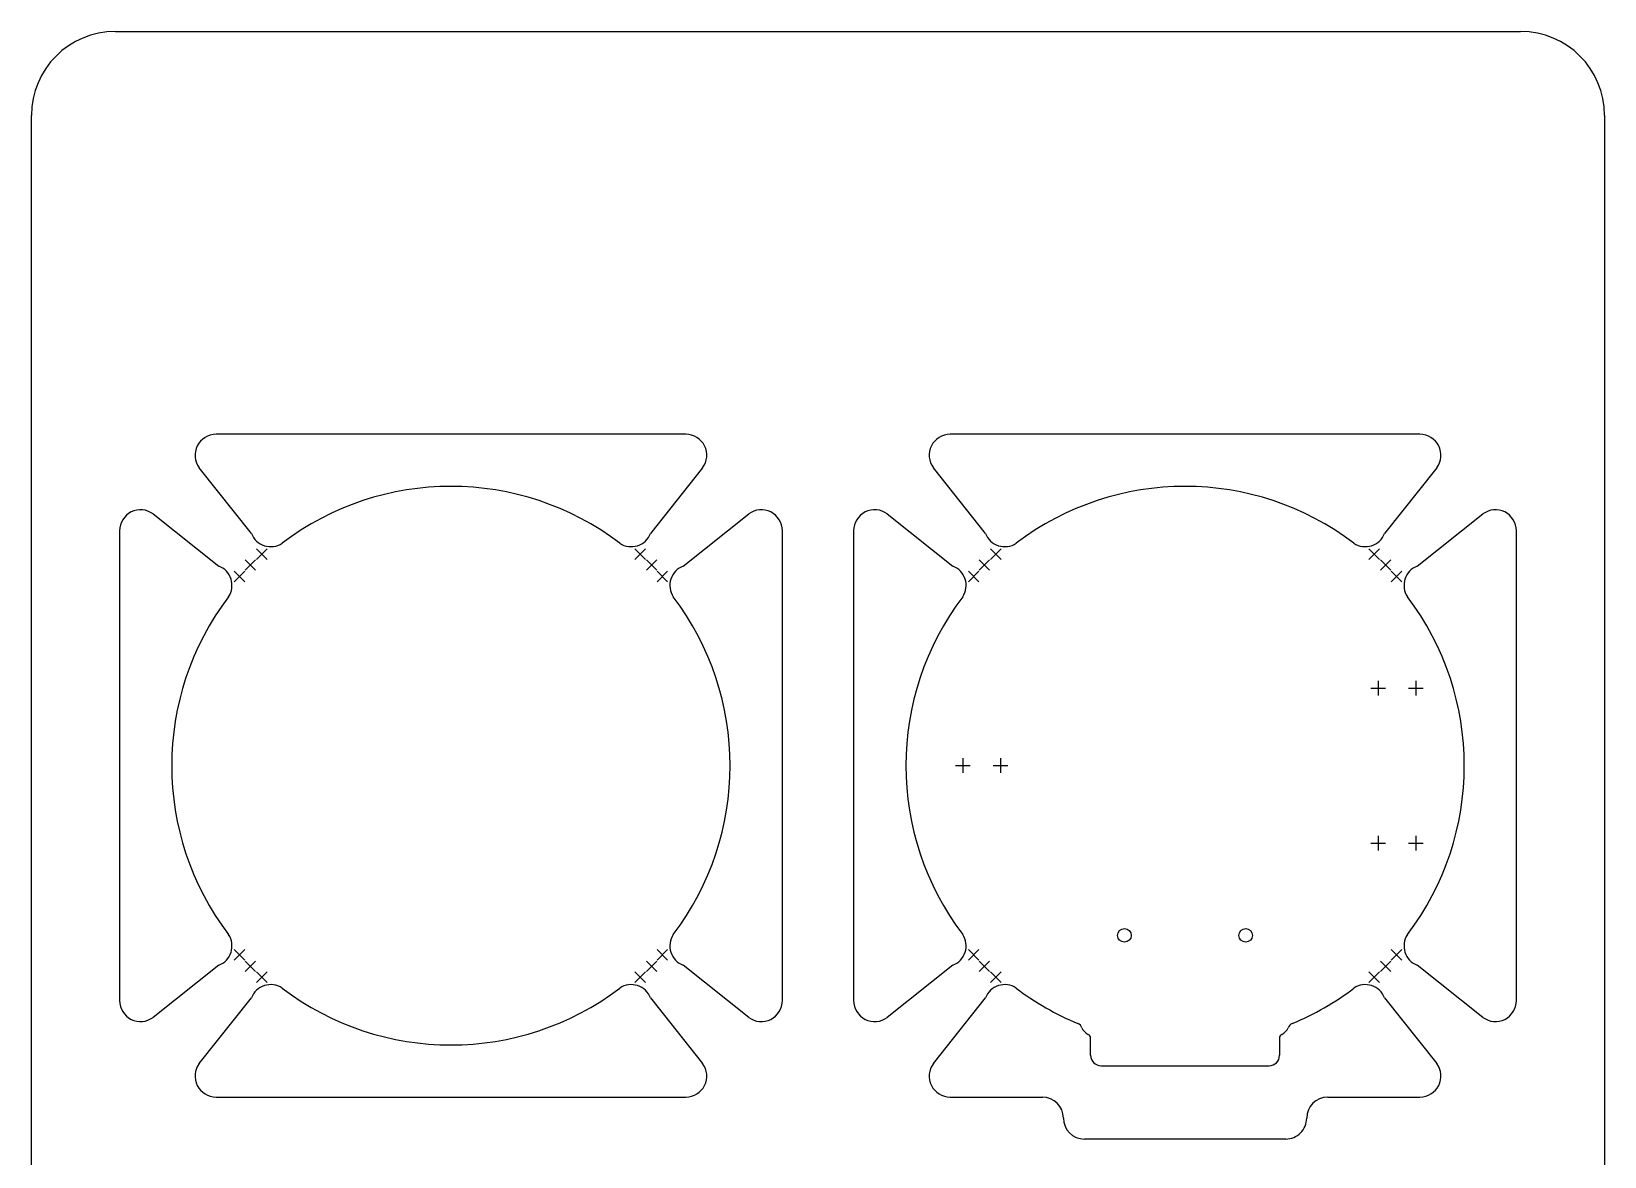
# Model space of a CAD drawing. Extents: x 29.3 to 105, y -113.4 to -30.
# Drawn here: x 30 to 105, y -83.6 to -30 of the extents above; entities that cross this region are included whole.
import ezdxf

# ---------------------------------------------------------------- set-up
doc = ezdxf.new("R2010")
doc.units = 0
doc.layers.add('BLACK', color=7, linetype='CONTINUOUS')

msp = doc.modelspace()

# ---------------------------------------------------------------- linework, layer by layer
at = {"layer": 'BLACK', "linetype": 'CONTINUOUS'}
for p, q in [((34, -30), (101, -30)), ((30, -96), (30, -34)), ((105, -34), (105, -96)), ((61.200002, -49.200001), (38.8, -49.2)), ((96.200002, -49.200001), (73.8, -49.2)), ((40.484977, -53.929338), (38, -50.8)), ((62.000002, -50.800001), (59.515025, -53.929339)), ((75.484977, -53.929338), (73, -50.8)), ((97.000002, -50.800001), (94.515025, -53.929339)), ((35.800001, -52.999998), (38.929339, -55.484975)), ((61.070662, -55.484977), (64.2, -53)), ((70.800001, -52.999998), (73.929339, -55.484975)), ((96.070662, -55.484977), (99.2, -53)), ((34.200001, -53.799998), (34.2, -76.2)), ((65.799999, -76.200002), (65.8, -53.8)), ((69.200001, -53.799998), (69.2, -76.2)), ((100.799999, -76.200002), (100.8, -53.8)), ((40.729949, -54.669289), (41.229949, -55.169289)), ((41.229949, -54.669289), (40.729949, -55.169289)), ((58.770051, -54.669289), (59.270051, -55.169289)), ((59.270051, -54.669289), (58.770051, -55.169289)), ((75.729949, -54.669289), (76.229949, -55.169289)), ((76.229949, -54.669289), (75.729949, -55.169289)), ((93.770051, -54.669289), (94.270051, -55.169289)), ((94.270051, -54.669289), (93.770051, -55.169289)), ((40.181942, -55.181942), (40.681942, -55.681942)), ((40.681942, -55.181942), (40.181942, -55.681942)), ((59.318058, -55.181942), (59.818058, -55.681942)), ((59.818058, -55.181942), (59.318058, -55.681942)), ((75.181942, -55.181942), (75.681942, -55.681942)), ((75.681942, -55.181942), (75.181942, -55.681942)), ((94.318058, -55.181942), (94.818058, -55.681942)), ((94.818058, -55.181942), (94.318058, -55.681942)), ((39.669289, -55.729949), (40.169289, -56.229949)), ((40.169289, -55.729949), (39.669289, -56.229949)), ((59.830711, -55.729949), (60.330711, -56.229949)), ((60.330711, -55.729949), (59.830711, -56.229949)), ((74.669289, -55.729949), (75.169289, -56.229949)), ((75.169289, -55.729949), (74.669289, -56.229949)), ((94.830711, -55.729949), (95.330711, -56.229949)), ((95.330711, -55.729949), (94.830711, -56.229949)), ((93.85, -61.3), (94.55, -61.3)), ((94.2, -60.95), (94.2, -61.65)), ((95.65, -61.3), (96.35, -61.3)), ((96, -60.95), (96, -61.65)), ((74.05, -65), (74.75, -65)), ((74.4, -64.65), (74.4, -65.35)), ((75.85, -65), (76.55, -65)), ((76.2, -64.65), (76.2, -65.35)), ((93.85, -68.7), (94.55, -68.7)), ((94.2, -68.35), (94.2, -69.05)), ((95.65, -68.7), (96.35, -68.7)), ((96, -68.35), (96, -69.05)), ((39.669289, -73.770051), (40.169289, -74.270051)), ((40.169289, -73.770051), (39.669289, -74.270051)), ((59.830711, -73.770051), (60.330711, -74.270051)), ((60.330711, -73.770051), (59.830711, -74.270051)), ((74.669289, -73.770051), (75.169289, -74.270051)), ((75.169289, -73.770051), (74.669289, -74.270051)), ((94.830711, -73.770051), (95.330711, -74.270051)), ((95.330711, -73.770051), (94.830711, -74.270051)), ((38.929338, -74.515023), (35.8, -77)), ((40.181942, -74.318058), (40.681942, -74.818058)), ((40.681942, -74.318058), (40.181942, -74.818058)), ((40.729949, -74.830711), (41.229949, -75.330711)), ((41.229949, -74.830711), (40.729949, -75.330711)), ((58.770051, -74.830711), (59.270051, -75.330711)), ((59.270051, -74.830711), (58.770051, -75.330711)), ((59.318058, -74.318058), (59.818058, -74.818058)), ((59.818058, -74.318058), (59.318058, -74.818058)), ((64.199999, -77.000002), (61.070661, -74.515025)), ((73.929338, -74.515023), (70.8, -77)), ((75.181942, -74.318058), (75.681942, -74.818058)), ((75.681942, -74.318058), (75.181942, -74.818058)), ((75.729949, -74.830711), (76.229949, -75.330711)), ((76.229949, -74.830711), (75.729949, -75.330711)), ((93.770051, -74.830711), (94.270051, -75.330711)), ((94.270051, -74.830711), (93.770051, -75.330711)), ((94.318058, -74.318058), (94.818058, -74.818058)), ((94.818058, -74.318058), (94.318058, -74.818058)), ((99.199999, -77.000002), (96.070661, -74.515025)), ((37.999998, -79.199999), (40.484975, -76.070661)), ((59.515023, -76.070662), (62, -79.2)), ((72.999998, -79.199999), (75.484975, -76.070661)), ((94.515023, -76.070662), (97, -79.2)), ((80.497172, -78.8068), (80.497172, -77.987778)), ((89.502828, -77.987778), (89.502828, -78.8068)), ((80.997172, -79.3068), (89.002828, -79.3068)), ((38.799998, -80.799999), (61.2, -80.8)), ((73.799998, -80.799999), (78.2, -80.8)), ((91.799998, -80.800001), (96.2, -80.8)), ((89.799998, -82.800001), (80.2, -82.8))]:
    msp.add_line(p, q, dxfattribs=at)
at = {"layer": 'BLACK'}
for centre in [(82.11, -73.09), (87.89, -73.09)]:
    msp.add_circle(centre, 0.325, dxfattribs=at)
for centre, radius, start, end in [((34, -34), 4, 90, 180), ((101, -34), 4, 0, 90), ((38.8, -50.2), 1, -270, -143.13010235), ((61.2, -50.2), 0.999999, -36.86987473, 89.99988541), ((73.8, -50.2), 1, -270, -143.13010235), ((96.2, -50.2), 0.999999, -36.86987473, 89.99988541), ((50, -65), 13.314006, 52.77605674, 127.22094888), ((85, -65), 13.314006, 52.77605674, 127.22094888), ((35.2, -53.8), 0.999999, 53.13012527, 179.99988541), ((64.8, -53.8), 1, 0, 126.86989765), ((70.2, -53.8), 0.999999, 53.13012527, 179.99988541), ((99.8, -53.8), 1, 0, 126.86989765), ((41.404214, -53.575786), 0.984883, -158.96252657, -56.59213305), ((58.595788, -53.575788), 0.984883, -123.40794755, -21.03741914), ((76.404214, -53.575786), 0.984883, -158.96252657, -56.59213305), ((93.595788, -53.575788), 0.984883, -123.40794755, -21.03741914), ((38.575788, -56.404212), 0.984883, -33.40794755, 68.96258086), ((61.424214, -56.404214), 0.984883, -248.96252657, -146.59213305), ((73.575788, -56.404212), 0.984883, -33.40794755, 68.96258086), ((96.424214, -56.404214), 0.984883, -248.96252657, -146.59213305), ((50, -65), 13.314006, -217.22394326, -142.77905112), ((50, -65), 13.314007, -37.22394408, 37.2209497), ((85, -65), 13.314006, -217.22095491, -142.77605674), ((85, -65), 13.314007, -37.22394408, 37.2209497), ((38.575786, -73.595786), 0.984883, -68.96252657, 33.40786695), ((61.424212, -73.595788), 0.984883, -213.40794755, -111.03741914), ((73.575786, -73.595786), 0.984883, -68.96252657, 33.40786695), ((96.424212, -73.595788), 0.984883, -213.40794755, -111.03741914), ((41.404212, -76.424212), 0.984883, 56.59205245, 158.96258086), ((50, -65), 13.314006, -127.22394326, -52.77905112), ((58.595786, -76.424214), 0.984883, 21.03747343, 123.40786695), ((76.404212, -76.424212), 0.984883, 56.59205245, 158.96258086), ((85, -65), 13.314006, -127.22095491, -112.5794674), ((85, -65), 13.314006, -67.4205326, -52.77905112), ((93.595786, -76.424214), 0.984883, 21.03747343, 123.40786695), ((35.2, -76.2), 1, -180, -53.13010235), ((64.8, -76.2), 0.999999, -126.86987473, -0.00011459), ((70.2, -76.2), 1, -180, -53.13010235), ((99.8, -76.2), 0.999999, -126.86987473, -0.00011459), ((79.797, -77.5657), 0.287014, 13.57167875, 71.53702251), ((80.6973, -77.1876), 0.694644, -153.42657516, -116.56789149), ((80.2972, -77.9878), 0.200007, 0.00630342, 63.44481351), ((89.7028, -77.9878), 0.199972, 116.55518649, 179.99369658), ((89.303, -77.188), 0.694174, -63.43948916, -26.55497417), ((90.2029, -77.5657), 0.286976, 108.4440402, 166.42363614), ((38.8, -79.8), 0.999999, -216.86987473, -90.00011459), ((61.2, -79.8), 1, -90, 36.86989765), ((73.8, -79.8), 0.999999, -216.86987473, -90.00011459), ((80.9972, -78.8068), 0.5, -180, -90.00320856), ((89.0028, -78.8068), 0.500028, -89.99679144, 0), ((96.2, -79.8), 1, -90, 36.86989765), ((78.2, -81.8), 1, 0, 90), ((91.8, -81.8), 1.000002, -269.99988541, -179.9999427), ((80.2, -81.8), 1, -180, -90), ((89.8, -81.8), 0.999998, -90.00011459, -0.0000573)]:
    msp.add_arc(centre, radius, start, end, dxfattribs=at)

doc.saveas('drawing.dxf')
